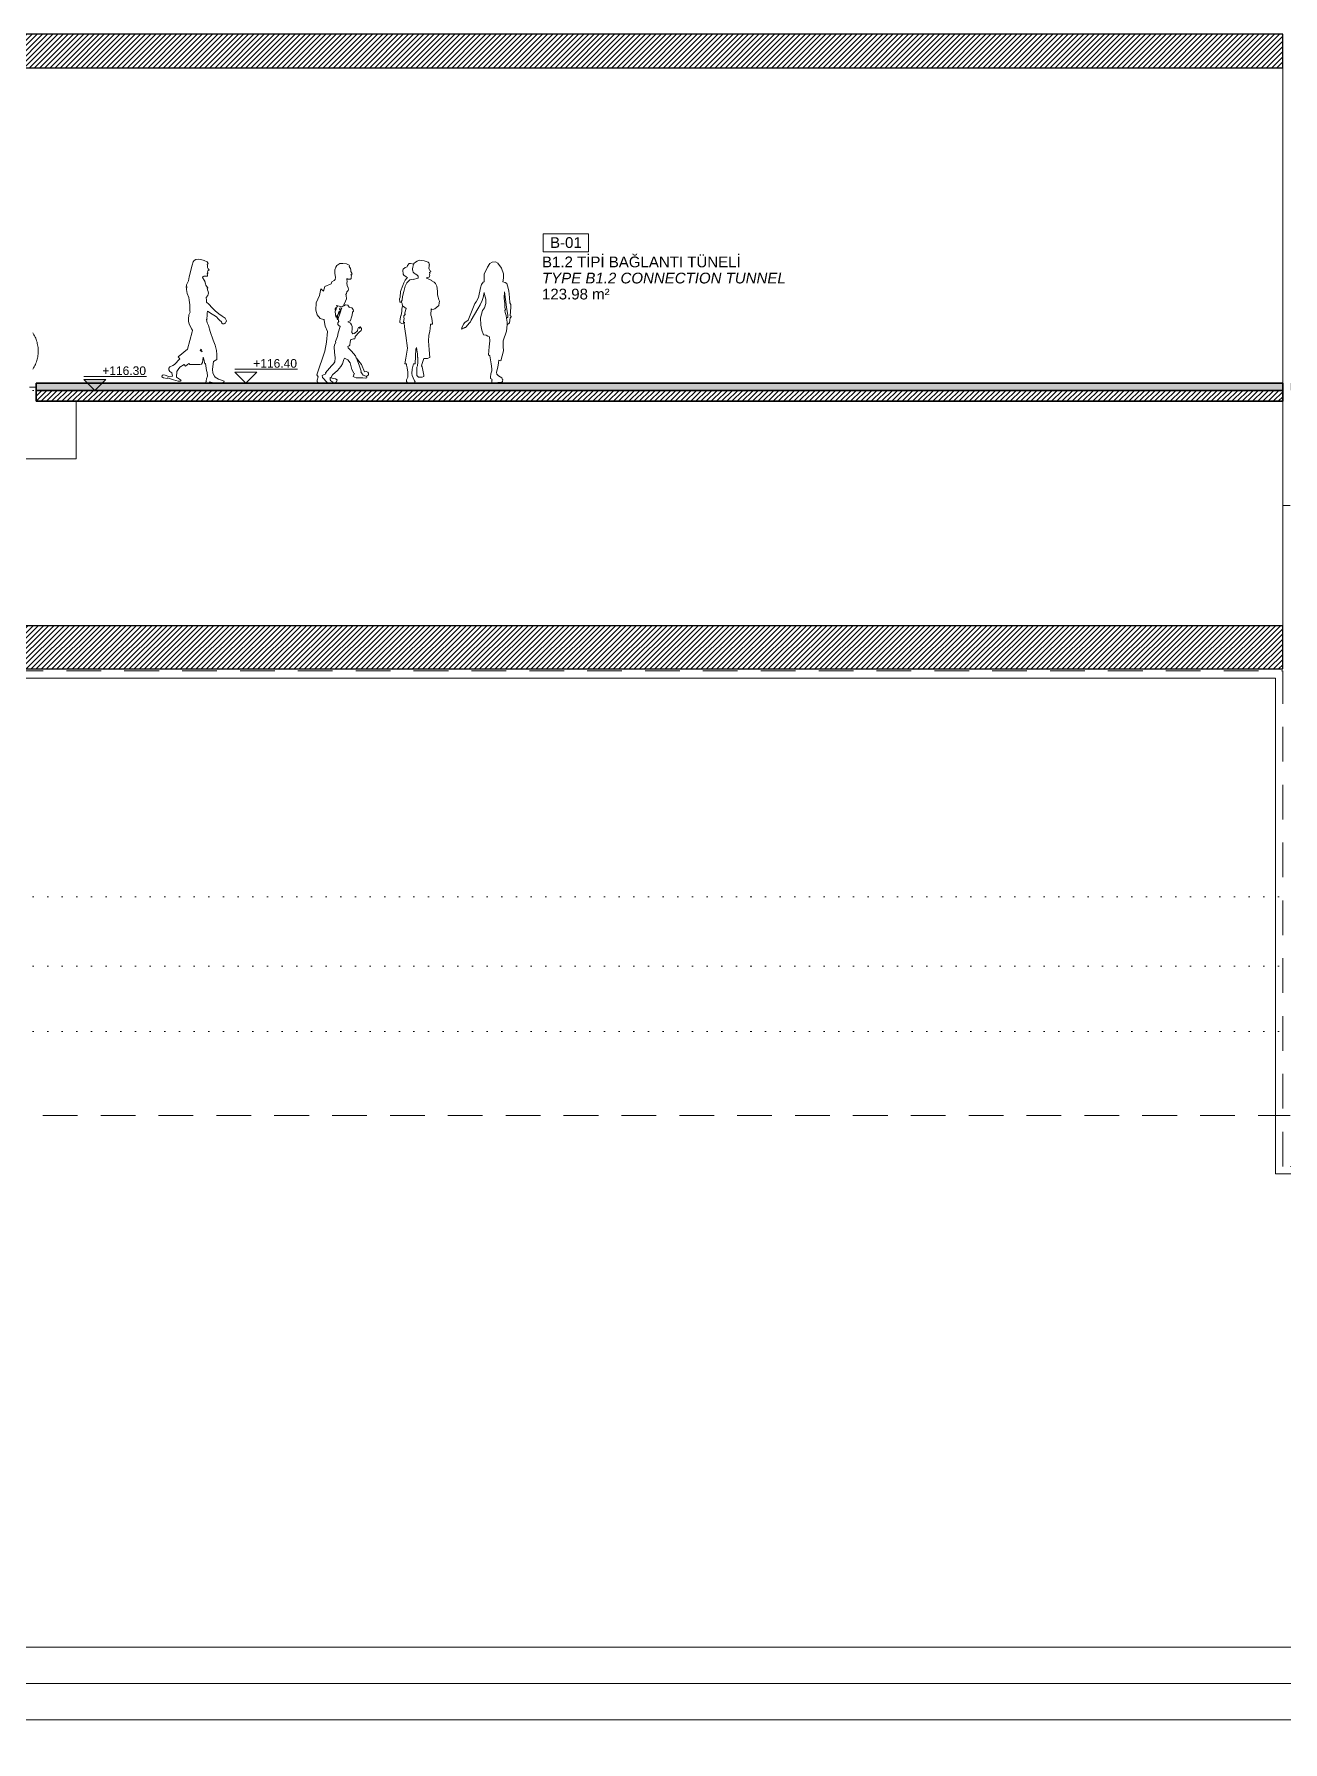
# Model space of a CAD drawing. Header units: centimetres. Extents: x -15511 to 6948, y 9649 to 14173.
# Drawn here: x -8535 to -6822, y 9775 to 12119 of the extents above; entities that cross this region are included whole.
import ezdxf

# ---------------------------------------------------------------- set-up
doc = ezdxf.new("R2010")
doc.units = ezdxf.units.CM
doc.header["$LTSCALE"] = 200
doc.linetypes.add('Dot 1mm', pattern=[0.1, 0, -0.1])
doc.linetypes.add('Overhead', pattern=[0.396875, 0.238125, -0.15875])
for name, color, linetype, lineweight in [('A-ANNO-DIMS', 211, 'Continuous', 9), ('A-ANNO-DIMS-100', 211, 'Continuous', 9), ('A-AREA-IDEN', 2, 'Continuous', 9), ('A-DETL', 90, 'Continuous', 9), ('A-FLOR', 192, 'Continuous', 9), ('A-FLOR-LEVL', 51, 'Continuous', 9), ('A-FLOR-OVHD', 1, 'Overhead', 9), ('A-FLOR-PATT', 8, 'Continuous', 35), ('A-GENM', 13, 'Continuous', 9), ('G-ANNO-DIMS', 111, 'Continuous', 9)]:
    doc.layers.add(name, color=color, linetype=linetype, lineweight=lineweight)
doc.styles.add('Arial_2', font='arial.ttf', dxfattribs={"height": 14.752994})
doc.styles.add('Arial_3', font='arial.ttf', dxfattribs={"height": 24.588323})
doc.styles.add('Arial_4', font='arial.ttf', dxfattribs={"height": 11.802395})
doc.styles.add('Arial_I', font='ariali.ttf', dxfattribs={"height": 14.752994})
doc.dimstyles.new('IUAS_DIMENSION_AXIS', dxfattribs={"dimscale": 30.48, "dimtxt": 25, "dimasz": 0.984252, "dimexe": 0.984252, "dimexo": 0.0625, "dimgap": 0, "dimtad": 1, "dimdec": 0, "dimzin": 0, "dimdsep": 46, "dimtxsty": 'Arial_3', "dimblk1": 'OBLIQUE', "dimblk2": 'OBLIQUE', "dimsah": 1, "dimcen": 0.09, "dimdle": 0.984252, "dimazin": 0, "dimtfac": 1, "dimtdec": 4, "dimtix": 1, "dimtmove": 0, "dimatfit": 3, "dimfxl": 0.787402, "dimfxlon": 1, "dimtvp": 1, "dimtolj": 1, "dimtzin": 0, "dimarcsym": 2})
pattern_1 = [(45, (-4285.505, 12015), (-3.535534, 3.535534), [])]

# ---------------------------------------------------------------- blocks, each defined once
blk = doc.blocks.new('p1 tüneli2 - p1 tüneli-1427850-A')
at = {"layer": 'A-FLOR', "linetype": 'Overhead'}
for p, q in [((-6812, 11472), (-6821.9, 11472)), ((-9713.4, 10634.8), (-6812, 10634.8))]:
    blk.add_line(p, q, dxfattribs=at)
blk = doc.blocks.new('A-YURUYEN MERDIVEN - 695_00-1415770-A')
at = {"layer": 'A-GENM'}
for p, q in [((-8532.2, 11634.2), (-8541, 11634.2)), ((-8477.2, 11536), (-8477.2, 11615)), ((-8637.5, 11536), (-8477.2, 11536))]:
    blk.add_line(p, q, dxfattribs=at)
at = {"layer": 'A-GENM', "flags": 128}
for points in [[(-8535.5, 11660.7), (-8534.6, 11662.3), (-8533.8, 11664), (-8533, 11665.6), (-8532.3, 11667.3), (-8531.7, 11669.1), (-8531.1, 11670.8), (-8530.6, 11672.6), (-8530.2, 11674.4), (-8529.8, 11676.2), (-8529.6, 11678), (-8529.4, 11679.8), (-8529.2, 11681.7), (-8529.2, 11683.5), (-8529.2, 11685.3), (-8529.3, 11687.2), (-8529.4, 11689), (-8529.7, 11690.8), (-8530, 11692.7), (-8530.4, 11694.5), (-8530.8, 11696.2), (-8531.4, 11698), (-8531.9, 11699.7), (-8532.6, 11701.5), (-8533.3, 11703.1), (-8534.1, 11704.8), (-8535, 11706.4)], [(-8533.1, 11702.6), (-8533.3, 11703.1), (-8534.1, 11704.8), (-8535, 11706.4), (-8535.9, 11708), (-8536.5, 11708.9)], [(-8530.6, 11695.5), (-8530.8, 11696.2), (-8531.4, 11698), (-8531.9, 11699.7), (-8532.6, 11701.5), (-8533, 11702.3)], [(-8529.4, 11688), (-8529.4, 11689), (-8529.7, 11690.8), (-8530, 11692.7), (-8530.4, 11694.5), (-8530.5, 11695.1)], [(-8536.6, 11658.9), (-8536.5, 11659.1), (-8535.5, 11660.7), (-8534.6, 11662.3), (-8533.8, 11664), (-8533, 11665.6), (-8532.3, 11667.3), (-8531.7, 11669.1), (-8531.1, 11670.8), (-8530.6, 11672.6), (-8530.2, 11674.4), (-8529.8, 11676.2), (-8529.6, 11678), (-8529.4, 11679.8), (-8529.3, 11680.1)], [(-8529.3, 11680.3), (-8529.2, 11681.7), (-8529.2, 11683.5), (-8529.2, 11685.3), (-8529.3, 11687.2), (-8529.3, 11687.7)]]:
    blk.add_lwpolyline(points, dxfattribs=at)
blk = doc.blocks.new('Generic Models 4 - Generic Models 4-1441373-A')
at = {"layer": 'A-GENM'}
h = blk.add_hatch(dxfattribs=at)
h.set_pattern_fill('FP_1', color=256, style=0, pattern_type=2)
h.set_pattern_definition(pattern_1)
h.paths.add_polyline_path([(-6939.3, 11247.7), (-6821.9, 11247.7), (-6821.9, 11307), (-8651.9, 11307), (-8651.9, 11247.7), (-7025, 11247.7)], flags=0)
h.paths.add_polyline_path([(-6821.9, 12072.7), (-6821.9, 12118.8), (-8651.9, 12118.8), (-8651.9, 12072.7), (-7025, 12072.7)], flags=0)
at = {"layer": 'A-GENM', "lineweight": 25}
for p, q in [((-6821.9, 12118.8), (-8651.9, 12118.8)), ((-6821.9, 12072.7), (-6821.9, 12118.8)), ((-8651.9, 12072.7), (-6821.9, 12072.7)), ((-6821.9, 11307), (-8651.9, 11307)), ((-6821.9, 11247.7), (-6821.9, 11307)), ((-8651.9, 11247.7), (-6821.9, 11247.7))]:
    blk.add_line(p, q, dxfattribs=at)
at = {"layer": 'A-GENM'}
for p, q in [((-6821.9, 12072.7), (-6821.9, 11834.2)), ((-6821.9, 11834.2), (-6821.9, 11640)), ((-6821.9, 11615), (-6821.9, 11532.3)), ((-6821.9, 11532.3), (-6821.9, 11307))]:
    blk.add_line(p, q, dxfattribs=at)
blk = doc.blocks.new('IUAS_A_ROOM_100S - No_İsmi_Alan-1315501-A')
at = {"layer": 'A-AREA-IDEN'}
for p, q in [((-5449.6, 12705.4), (-5449.6, 12681)), ((-5449.6, 12705.4), (-5387.6, 12705.4)), ((-5387.6, 12705.4), (-5387.6, 12681)), ((-5449.6, 12681), (-5387.6, 12681))]:
    blk.add_line(p, q, dxfattribs=at)
blk = doc.blocks.new('DIMBLOCK12-A')
at = {"layer": 'A-ANNO-DIMS-100', "transparency": 16777216}
for p, q in [((-11012, 9929.5), (-11012, 9875.5)), ((-11012, 9905.5), (-11012, 9929.5)), ((-11012, 9905.5), (-10997, 9920.5)), ((-6312, 9929.5), (-6312, 9875.5)), ((-6312, 9905.5), (-6312, 9929.5)), ((-6312, 9905.5), (-6297, 9920.5)), ((-11012, 9905.5), (-11027, 9890.5)), ((-11012, 9905.5), (-6312, 9905.5)), ((-6312, 9905.5), (-6327, 9890.5))]:
    blk.add_line(p, q, dxfattribs=at)
at = {"layer": 'A-ANNO-DIMS-100', "color": 0, "transparency": 16777216, "insert": (-8699.7, 9937.4), "char_height": 24.59, "width": 90.462, "attachment_point": 1, "line_spacing_factor": 0.938532, "style": 'Arial_3'}
blk.add_mtext('4700', dxfattribs=at)
blk = doc.blocks.new('_Oblique')
at = {"color": 0, "linetype": 'ByBlock', "lineweight": -2}
blk.add_line((-0.5, -0.5), (0.5, 0.5), dxfattribs=at)
blk = doc.blocks.new('DIMBLOCK16-A')
at = {"layer": 'A-ANNO-DIMS-100', "transparency": 16777216}
for p, q in [((-13512, 9879.5), (-13512, 9825.5)), ((-13512, 9855.5), (-13512, 9879.5)), ((-13512, 9855.5), (-13497, 9870.5)), ((4488.1, 9879.5), (4488.1, 9825.5)), ((4488.1, 9855.5), (4488.1, 9879.5)), ((4488.1, 9855.5), (4503.1, 9870.5)), ((-13542, 9855.5), (4518.1, 9855.5)), ((-13512, 9855.5), (-13527, 9840.5)), ((4488.1, 9855.5), (4473.1, 9840.5))]:
    blk.add_line(p, q, dxfattribs=at)
at = {"layer": 'A-ANNO-DIMS-100', "color": 0, "transparency": 16777216, "insert": (-4860.6, 9887.4), "char_height": 24.588, "width": 836.769, "attachment_point": 1, "line_spacing_factor": 0.938532, "style": 'Arial_3'}
blk.add_mtext('Net Peron Boyu-Clear Platform Length: 18000', dxfattribs=at)
blk = doc.blocks.new('DIMBLOCK17-A')
at = {"layer": 'A-ANNO-DIMS-100', "transparency": 16777216}
for p, q in [((-15052, 9829.5), (-15052, 9775.5)), ((-15052, 9805.5), (-15052, 9829.5)), ((-15052, 9805.5), (-15037, 9820.5)), ((6138, 9829.5), (6138, 9775.5)), ((6138, 9805.5), (6138, 9829.5)), ((6138, 9805.5), (6153, 9820.5)), ((-15082, 9805.5), (6168, 9805.5)), ((-15052, 9805.5), (-15067, 9790.5)), ((6138, 9805.5), (6123, 9790.5))]:
    blk.add_line(p, q, dxfattribs=at)
at = {"layer": 'A-ANNO-DIMS-100', "color": 0, "transparency": 16777216, "insert": (-4760.8, 9837.4), "char_height": 24.588, "width": 729.231, "attachment_point": 1, "line_spacing_factor": 0.938532, "style": 'Arial_3'}
blk.add_mtext('İstasyon Boyu - Station Lenghth - 21180', dxfattribs=at)
blk = doc.blocks.new('Spot Elevations - IUAS_A_SECTION_FLOOR_CONCRETE-1317280-A')
at = {"layer": 'G-ANNO-DIMS'}
blk.add_hatch(color=256, dxfattribs=at).paths.add_polyline_path([(-6011.9, 11645), (-6026.9, 11630), (-6041.9, 11645)], flags=0)
for p, q in [((-6041.9, 11649), (-5955.8, 11649)), ((-6041.9, 11645), (-6011.9, 11645)), ((-6026.9, 11630), (-6041.9, 11645)), ((-6011.9, 11645), (-6041.9, 11645)), ((-6041.9, 11645), (-6026.9, 11630)), ((-6011.9, 11645), (-6026.9, 11630)), ((-6026.9, 11630), (-6011.9, 11645))]:
    blk.add_line(p, q, dxfattribs=at)
blk = doc.blocks.new('Spot Elevations - IUAS_A_SECTION_FLOOR_FINISH-1317019-A')
at = {"layer": 'G-ANNO-DIMS'}
for p, q in [((-1852.3, 12529), (-1766.3, 12529)), ((-1852.3, 12525), (-1822.3, 12525)), ((-1837.3, 12510), (-1852.3, 12525)), ((-1822.3, 12525), (-1837.3, 12510))]:
    blk.add_line(p, q, dxfattribs=at)

msp = doc.modelspace()

# ---------------------------------------------------------------- hatches: boundary and pattern name
at = {"layer": 'A-FLOR-PATT', "lineweight": 9}
h = msp.add_hatch(dxfattribs=at)
h.set_pattern_fill('FP_2', color=256, style=0, pattern_type=2)
h.set_pattern_definition([(50, (-4285.505, 12015), (72.8738, -6.3761), [7.62, -83.82]), (355, (-4285.505, 12015), (-14.097, 76.4224), [6.096, -67.056]), (100.451, (-4279.43, 12014.47), (58.777, 70.0469), [6.476, -71.236]), (46.184, (-4285.505, 12035.32), (108.4314, -16.8175), [11.43, -125.73]), (96.636, (-4276.47, 12033.92), (94.961, 98.971), [9.714, -106.854]), (351.184, (-4285.5, 12035.32), (94.9623, 98.9702), [9.144, -100.584]), (21, (-4275.345, 12030.24), (60.64565, -40.9065), [7.62, -83.82]), (326, (-4275.345, 12030.24), (24.7208, 73.6749), [6.096, -67.056]), (71.451, (-4270.29, 12026.83), (85.3669, 32.7687), [6.476, -71.236]), (37.5, (-4285.505, 12015), (1.23552, 33.82243), [3.353, -62.89, 3.353, -64.719, -67.31]), (37.5, (-4285.505, 12015), (1.23552, 33.82243), [-134.315, 3.353, -63.957]), (7.5, (-4285.505, 12015), (26.72815, 40.07255), [3.353, -35.458, 3.353, -61.366, -25.654]), (7.5, (-4285.505, 12015), (26.72815, 40.07255), [-103.53, 3.353, -22.301]), (327.5, (-4308.16, 12015), (54.23632, -2.29212), [3.353, -22.047, 3.353, -75.895, -105.156]), (327.5, (-4308.16, 12015), (54.23632, -2.29212), [-104.648, 3.353, -101.803]), (317.5, (-4318.32, 12015), (59.2516, 10.17014), [3.353, -29.667, 3.353, -49.276, -74.676]), (317.5, (-4318.32, 12015), (59.2516, 10.17014), [-85.649, 3.353, -71.323])])
h.paths.add_polyline_path([(-8532.2, 11630), (-6821.9, 11630), (-6821.9, 11640), (-8532.2, 11640), (-8532.2, 11638)], flags=0)
h.paths.add_polyline_path([(-4067.3, 11630), (-662, 11630), (-662, 11640), (-4092, 11640), (-4092, 11631.2), (-4087, 11631.2), (-4087, 11630)], flags=0)
h.paths.add_polyline_path([(-338, 11630), (-332, 11630), (-332, 11640), (-656.1, 11640), (-656.1, 11630), (-380.8, 11630)], flags=0)
h.paths.add_polyline_path([(-6812, 11630), (-4992, 11630), (-4992, 11640), (-6812, 11640)], flags=0)
h = msp.add_hatch(dxfattribs=at)
h.set_pattern_fill('FP_1', color=256, style=0, pattern_type=2)
h.set_pattern_definition(pattern_1)
h.paths.add_polyline_path([(-7367.9, 11615), (-6821.9, 11615), (-6821.9, 11630), (-8532.2, 11630), (-8532.2, 11615), (-7539.4, 11615)], flags=0)
h.paths.add_polyline_path([(-338, 11615), (-331.7, 11615), (-331.7, 11630), (-656.1, 11630), (-656.1, 11615), (-380.8, 11615)], flags=0)

# ---------------------------------------------------------------- linework, layer by layer
at = {"layer": 'A-DETL'}
for p, q in [((-8318.2, 11802), (-8322.2, 11785.7)), ((-8316.6, 11806.2), (-8318.2, 11802)), ((-8315.1, 11808.3), (-8316.6, 11806.2)), ((-8313.1, 11809.6), (-8315.1, 11808.3)), ((-8309.8, 11809.9), (-8313.1, 11809.6)), ((-8306.1, 11809.5), (-8309.8, 11809.9)), ((-8301.5, 11808.4), (-8306.1, 11809.5)), ((-8297.4, 11806.5), (-8301.5, 11808.4)), ((-8297.5, 11786.8), (-8296.8, 11787.3)), ((-8296.3, 11805.2), (-8297.4, 11806.5)), ((-8297.4, 11802.7), (-8296.2, 11804)), ((-8297.1, 11801.9), (-8297.4, 11802.7)), ((-8297.2, 11789.8), (-8296.6, 11790.7)), ((-8296.9, 11788.5), (-8297.2, 11789.8)), ((-8296.8, 11800.1), (-8297.1, 11801.9)), ((-8297, 11798.7), (-8296.8, 11800.1)), ((-8296.1, 11796.9), (-8297, 11798.7)), ((-8296.9, 11793.2), (-8296.6, 11793.8)), ((-8296.6, 11792.4), (-8296.9, 11793.2)), ((-8296.9, 11791.8), (-8296.6, 11792.4)), ((-8296.6, 11790.7), (-8296.9, 11791.8)), ((-8296.8, 11787.3), (-8296.9, 11788.5)), ((-8296.6, 11793.8), (-8294.9, 11794.8)), ((-8296.2, 11804), (-8296.3, 11805.2)), ((-8294.8, 11795.4), (-8296.1, 11796.9)), ((-8294.9, 11794.8), (-8294.8, 11795.4)), ((-8122.3, 11791), (-8122.2, 11795.4)), ((-8121.4, 11785.1), (-8122.3, 11791)), ((-8122.2, 11795.4), (-8120.9, 11799)), ((-8120.9, 11799), (-8119.5, 11801.3)), ((-8119.5, 11801.3), (-8115.4, 11803.9)), ((-8115.4, 11803.9), (-8111.3, 11804.3)), ((-8111.3, 11804.3), (-8106.3, 11803.5)), ((-8106.3, 11803.5), (-8102.7, 11802)), ((-8102.7, 11802), (-8102.2, 11801)), ((-8102.2, 11801), (-8102.6, 11800.2)), ((-8102.6, 11800.2), (-8100.8, 11797)), ((-8100.8, 11797), (-8100.2, 11795)), ((-8100.2, 11795), (-8100.5, 11792.9)), ((-8100.5, 11792.9), (-8098.8, 11791)), ((-8099.1, 11789.3), (-8100.2, 11789.2)), ((-8100.2, 11789.2), (-8099.5, 11787.6)), ((-8099.5, 11787.6), (-8100, 11786.7)), ((-8098.5, 11790.1), (-8099.1, 11789.3)), ((-8098.8, 11791), (-8098.5, 11790.1)), ((-8028.5, 11796.3), (-8029.1, 11795)), ((-8029.1, 11795), (-8028.4, 11789.4)), ((-8026, 11798.4), (-8028.5, 11796.3)), ((-8028.4, 11789.4), (-8027.5, 11788)), ((-8027.5, 11788), (-8024.2, 11785.9)), ((-8023.2, 11799.3), (-8026, 11798.4)), ((-8022.7, 11801.4), (-8023.2, 11799.3)), ((-8020.5, 11804), (-8022.7, 11801.4)), ((-8018.3, 11803.9), (-8020.5, 11804)), ((-8014.1, 11803.4), (-8018.3, 11803.9)), ((-8015.9, 11795.4), (-8015.6, 11797.3)), ((-8015.5, 11794.2), (-8015.9, 11795.4)), ((-8015.6, 11797.3), (-8015.4, 11798.4)), ((-8014.9, 11792.3), (-8015.5, 11794.2)), ((-8015.4, 11798.4), (-8014.9, 11801.5)), ((-8014.9, 11801.5), (-8014.1, 11803.4)), ((-8013.4, 11790.6), (-8014.9, 11792.3)), ((-8014.1, 11803.4), (-8013.9, 11803.9)), ((-8013.9, 11803.9), (-8011.5, 11806.1)), ((-8012.1, 11789.9), (-8013.4, 11790.6)), ((-8009.8, 11788.6), (-8012.1, 11789.9)), ((-8011.5, 11806.1), (-8009.2, 11807.4)), ((-8007.9, 11786.5), (-8009.8, 11788.6)), ((-8009.2, 11807.4), (-8006.5, 11808.5)), ((-8006.5, 11808.5), (-8003.1, 11808.2)), ((-8003.1, 11808.2), (-7999.6, 11807.8)), ((-7999.6, 11807.8), (-7994.4, 11806)), ((-7994.4, 11806), (-7993.3, 11804.8)), ((-7992.7, 11799.8), (-7993.4, 11797.9)), ((-7993.4, 11797.9), (-7993.1, 11796.3)), ((-7993.3, 11804.8), (-7992.5, 11802.4)), ((-7993.1, 11796.3), (-7992, 11794.6)), ((-7992.5, 11802.4), (-7992.7, 11801.9)), ((-7992.7, 11801.9), (-7992.7, 11799.8)), ((-7992.1, 11790.3), (-7992.3, 11789)), ((-7992.3, 11789), (-7992, 11788.2)), ((-7992, 11788.2), (-7992.3, 11786.5)), ((-7991.2, 11792.5), (-7992.2, 11791.6)), ((-7992.2, 11791.6), (-7992.1, 11790.3)), ((-7992, 11794.6), (-7990.9, 11793.8)), ((-7990.8, 11793.2), (-7991.2, 11792.5)), ((-7990.9, 11793.8), (-7990.8, 11793.2)), ((-7917.5, 11789.5), (-7913, 11799)), ((-7917.4, 11779.8), (-7917.5, 11789.5)), ((-7913, 11799), (-7909.6, 11803.9)), ((-7909.6, 11803.9), (-7906.6, 11806)), ((-7906.6, 11806), (-7902.1, 11806.3)), ((-7902.1, 11806.3), (-7898.5, 11804.6)), ((-7898.5, 11804.6), (-7893.8, 11797.8)), ((-7893.8, 11797.8), (-7891.1, 11790.1)), ((-7891.1, 11790.1), (-7890.8, 11784.1)), ((-8325.7, 11774.8), (-8326.4, 11771.1)), ((-8326.4, 11771.1), (-8325.4, 11772.6)), ((-8325.9, 11768.6), (-8325.4, 11772.6)), ((-8324.7, 11762.9), (-8325.9, 11768.6)), ((-8323, 11780.4), (-8325.7, 11774.8)), ((-8322.2, 11785.7), (-8323, 11780.4)), ((-8303.6, 11785.1), (-8303.3, 11785.9)), ((-8301.5, 11781.3), (-8303.6, 11785.1)), ((-8303.3, 11785.9), (-8302.7, 11786.4)), ((-8302.7, 11786.4), (-8301.9, 11786.6)), ((-8301.9, 11786.6), (-8299, 11786.6)), ((-8300, 11779), (-8301.5, 11781.3)), ((-8299.7, 11776.2), (-8300.8, 11779.3)), ((-8300.8, 11779.3), (-8300, 11779)), ((-8299.2, 11774.3), (-8299.7, 11776.2)), ((-8297, 11771.3), (-8299.2, 11774.3)), ((-8299, 11786.6), (-8297.5, 11786.8)), ((-8296.9, 11768.6), (-8297.4, 11770.8)), ((-8297.4, 11770.8), (-8296.2, 11770.6)), ((-8296.2, 11770.6), (-8297, 11771.3)), ((-8297, 11767.8), (-8296.9, 11768.6)), ((-8296, 11765.5), (-8297, 11767.8)), ((-8295.6, 11763.6), (-8296, 11765.5)), ((-8295.9, 11761.9), (-8295.6, 11763.6)), ((-8143.5, 11760.2), (-8141.3, 11769.4)), ((-8141.3, 11769.4), (-8137.6, 11766.3)), ((-8137.6, 11766.3), (-8135.9, 11772.7)), ((-8135.9, 11772.7), (-8127.5, 11776.4)), ((-8127.5, 11776.4), (-8126.4, 11778.9)), ((-8126.4, 11778.9), (-8123.1, 11780.8)), ((-8123.1, 11780.8), (-8121.6, 11782)), ((-8121.6, 11782), (-8121.4, 11785.1)), ((-8105.7, 11765.4), (-8106.2, 11763.1)), ((-8105.7, 11783.6), (-8106, 11782.3)), ((-8106, 11782.3), (-8105.3, 11779.5)), ((-8105.3, 11779.5), (-8105.8, 11776.9)), ((-8105.8, 11776.9), (-8105.4, 11773.9)), ((-8104.5, 11782.8), (-8105.7, 11783.6)), ((-8104.1, 11767.2), (-8105.7, 11765.4)), ((-8105.4, 11773.9), (-8103.9, 11770.9)), ((-8102.5, 11782.4), (-8104.5, 11782.8)), ((-8103.6, 11768.9), (-8104.1, 11767.2)), ((-8103.9, 11770.9), (-8103.6, 11768.9)), ((-8100.9, 11782.5), (-8102.5, 11782.4)), ((-8100, 11783.5), (-8100.9, 11782.5)), ((-8099.6, 11785.8), (-8100.1, 11785.1)), ((-8100.1, 11785.1), (-8100, 11783.5)), ((-8100, 11786.7), (-8099.6, 11785.8)), ((-8032.1, 11765.5), (-8032.7, 11757.8)), ((-8028.9, 11773.9), (-8032.1, 11765.5)), ((-8029.3, 11758.7), (-8027.8, 11765.5)), ((-8027.8, 11777.7), (-8028.9, 11773.9)), ((-8026, 11781.2), (-8027.8, 11777.7)), ((-8027.8, 11765.5), (-8025.7, 11772.9)), ((-8023.5, 11784.1), (-8026, 11781.2)), ((-8025.7, 11772.9), (-8023.4, 11777.7)), ((-8024.2, 11785.9), (-8022.6, 11785.1)), ((-8022.6, 11785.1), (-8023.5, 11784.1)), ((-8023.4, 11777.7), (-8021.4, 11779.9)), ((-8021.4, 11779.9), (-8019.3, 11781.7)), ((-8019.3, 11781.7), (-8015, 11782.8)), ((-8015, 11782.8), (-8014.6, 11782.1)), ((-8014.6, 11782.1), (-8007.8, 11784.1)), ((-8007.9, 11785.5), (-8007.9, 11786.5)), ((-8007.8, 11784.1), (-8007.9, 11785.5)), ((-7994.5, 11784.7), (-7996.6, 11784.3)), ((-7996.6, 11784.3), (-7996.5, 11783.8)), ((-7996.5, 11783.8), (-7990.3, 11781.4)), ((-7992.8, 11785.5), (-7994.5, 11784.7)), ((-7992.3, 11786.5), (-7992.8, 11785.5)), ((-7990.3, 11781.4), (-7990.2, 11780.8)), ((-7990.2, 11780.8), (-7985.9, 11778.5)), ((-7985.9, 11778.5), (-7984, 11776.7)), ((-7984, 11776.7), (-7982.4, 11773.1)), ((-7982.4, 11773.1), (-7981.4, 11766.2)), ((-7981.4, 11766.2), (-7981.4, 11761)), ((-7925, 11757.6), (-7922.4, 11770.9)), ((-7922.4, 11770.9), (-7921.2, 11775.2)), ((-7921.2, 11775.2), (-7919, 11778.3)), ((-7919, 11778.3), (-7917.3, 11778.9)), ((-7917.5, 11764.5), (-7918.6, 11757.3)), ((-7917, 11761.5), (-7917.5, 11764.5)), ((-7917.3, 11778.9), (-7917.4, 11779.8)), ((-7890.8, 11784.1), (-7892, 11779)), ((-7888.5, 11778.1), (-7891.9, 11779)), ((-7889.8, 11756.3), (-7889.5, 11765.4)), ((-7889.5, 11765.4), (-7886.9, 11744)), ((-7888.5, 11778.1), (-7886.5, 11776.6)), ((-7886.5, 11776.6), (-7885.2, 11773.4)), ((-7885.2, 11773.4), (-7883.8, 11766.7)), ((-7883.8, 11766.7), (-7882.7, 11757.3)), ((-8322.4, 11757.3), (-8324.7, 11762.9)), ((-8322, 11753.7), (-8322.4, 11757.3)), ((-8321.3, 11747.6), (-8322, 11753.7)), ((-8321.1, 11744.7), (-8321.3, 11747.6)), ((-8321.2, 11742), (-8321.1, 11744.7)), ((-8321.1, 11739.1), (-8321.2, 11742)), ((-8298.8, 11757.6), (-8296.7, 11760.2)), ((-8298.5, 11753.9), (-8298.8, 11757.6)), ((-8298.3, 11750.9), (-8298.5, 11753.9)), ((-8295, 11748.2), (-8298.3, 11750.9)), ((-8296.7, 11760.2), (-8295.9, 11761.9)), ((-8290.5, 11743.3), (-8295, 11748.2)), ((-8286.3, 11739.2), (-8290.5, 11743.3)), ((-8148.3, 11739.9), (-8147.9, 11750.2)), ((-8147.9, 11750.2), (-8143.5, 11760.2)), ((-8121.8, 11741.9), (-8120.3, 11743.9)), ((-8120.1, 11742.5), (-8121.8, 11739.9)), ((-8121.8, 11739.9), (-8121.8, 11741.9)), ((-8121.6, 11738.1), (-8120.1, 11742.5)), ((-8120.3, 11743.9), (-8118.5, 11744.7)), ((-8118.5, 11744.7), (-8120.1, 11746.4)), ((-8120.1, 11746.4), (-8112.8, 11744.6)), ((-8115.4, 11742.7), (-8115.9, 11741.6)), ((-8115.9, 11741.6), (-8115.1, 11740.5)), ((-8115.1, 11740.5), (-8115.5, 11737.4)), ((-8114, 11743.4), (-8115.4, 11742.7)), ((-8115, 11736.4), (-8113, 11742.5)), ((-8112.7, 11742.8), (-8114, 11743.4)), ((-8113, 11742.5), (-8112.7, 11742.8)), ((-8112.8, 11744.6), (-8111.1, 11745.7)), ((-8111.1, 11745.7), (-8110, 11746.2)), ((-8107.6, 11752.2), (-8110, 11747.3)), ((-8110, 11747.3), (-8110, 11746.2)), ((-8110, 11746.2), (-8107.7, 11747.2)), ((-8107.7, 11747.2), (-8104.4, 11747)), ((-8106.5, 11755.4), (-8107.6, 11752.2)), ((-8106.2, 11763.1), (-8107, 11761.7)), ((-8107, 11761.7), (-8106.7, 11760.2)), ((-8106.7, 11760.2), (-8106.5, 11755.4)), ((-8104.4, 11747), (-8102.6, 11744.2)), ((-8102.6, 11744.2), (-8101.5, 11743.8)), ((-8101.5, 11743.8), (-8098.9, 11743.3)), ((-8098.9, 11743.3), (-8097.2, 11741)), ((-8097.2, 11741), (-8096.7, 11738.7)), ((-8032.7, 11757.8), (-8033.4, 11755.4)), ((-8033.4, 11755.4), (-8033, 11750.9)), ((-8033, 11750.9), (-8031, 11750.9)), ((-8031, 11750.9), (-8030.7, 11752.6)), ((-8030, 11749.2), (-8031, 11750.9)), ((-8030.7, 11752.6), (-8029.8, 11753.7)), ((-8030.4, 11741.5), (-8030.6, 11738.8)), ((-8029.3, 11745.9), (-8030.4, 11741.5)), ((-8029.3, 11745.9), (-8030, 11749.2)), ((-8029.8, 11753.7), (-8029.3, 11758.7)), ((-8026.1, 11743.8), (-8029.3, 11745.9)), ((-8026.4, 11736.2), (-8024.3, 11742.3)), ((-8024.3, 11742.3), (-8026.1, 11743.8)), ((-7989.2, 11741.1), (-7990, 11741.8)), ((-7990, 11741.8), (-7990, 11738.6)), ((-7986.4, 11741.4), (-7989.2, 11741.1)), ((-7985, 11742.1), (-7986.4, 11741.4)), ((-7979.6, 11746.4), (-7985, 11742.1)), ((-7981.4, 11761), (-7980.4, 11758.1)), ((-7980.4, 11758.1), (-7979.5, 11754.3)), ((-7979.1, 11749.9), (-7979.6, 11746.4)), ((-7979.5, 11754.3), (-7978.8, 11752.4)), ((-7978.8, 11752.4), (-7979.1, 11749.9)), ((-7939.2, 11726.5), (-7930.2, 11749)), ((-7926, 11742), (-7935.3, 11726.5)), ((-7930.2, 11749), (-7928.3, 11751.6)), ((-7928.3, 11751.6), (-7925, 11757.6)), ((-7922.9, 11747.3), (-7926, 11742)), ((-7920.1, 11753.5), (-7922.9, 11747.3)), ((-7918.6, 11757.3), (-7920.1, 11753.5)), ((-7919.8, 11739.4), (-7917, 11743.3)), ((-7915.1, 11755.3), (-7917, 11761.5)), ((-7917, 11743.3), (-7915.3, 11749.3)), ((-7915.3, 11749.3), (-7915.1, 11755.3)), ((-7889.3, 11748.7), (-7889.8, 11756.3)), ((-7889, 11743.8), (-7889.3, 11748.7)), ((-7888.3, 11740.9), (-7889, 11743.8)), ((-7889, 11739.5), (-7888.3, 11740.9)), ((-7886.9, 11744), (-7884.9, 11732.8)), ((-7882.7, 11757.3), (-7882.1, 11749.9)), ((-7882.1, 11749.9), (-7881, 11748)), ((-7880.7, 11744.2), (-7881.7, 11732.4)), ((-7881, 11748), (-7880.7, 11744.2)), ((-8323.2, 11727.6), (-8322.5, 11733.6)), ((-8322.9, 11724.3), (-8323.2, 11727.6)), ((-8321.9, 11721.3), (-8322.9, 11724.3)), ((-8322.5, 11733.6), (-8320.8, 11737.5)), ((-8318.9, 11714.3), (-8321.9, 11721.3)), ((-8320.8, 11737.5), (-8321.1, 11739.1)), ((-8298.4, 11727.3), (-8297.5, 11728)), ((-8297.5, 11722.8), (-8298.4, 11727.3)), ((-8297.8, 11729.3), (-8297.4, 11731.9)), ((-8297.5, 11728), (-8297.8, 11729.3)), ((-8297.6, 11736), (-8297.1, 11738.9)), ((-8297.4, 11731.9), (-8297.6, 11736)), ((-8295.7, 11719), (-8297.5, 11722.8)), ((-8297.1, 11738.9), (-8290.5, 11734.4)), ((-8293.2, 11710.6), (-8295.7, 11719)), ((-8290.5, 11734.4), (-8286.1, 11732)), ((-8281.6, 11735.1), (-8286.3, 11739.2)), ((-8286.1, 11732), (-8284.3, 11730.5)), ((-8284.3, 11730.5), (-8282.8, 11728.5)), ((-8282.8, 11728.5), (-8280.2, 11726)), ((-8276.9, 11731.7), (-8281.6, 11735.1)), ((-8280.2, 11726), (-8278.1, 11724.3)), ((-8278.1, 11724.3), (-8277.5, 11723.1)), ((-8277.5, 11723.1), (-8277.7, 11722)), ((-8277.7, 11722), (-8277, 11721.7)), ((-8277, 11721.7), (-8276.4, 11721.7)), ((-8274, 11730.1), (-8276.9, 11731.7)), ((-8276.4, 11721.7), (-8276.4, 11721.4)), ((-8276.4, 11721.4), (-8275.6, 11721.1)), ((-8275.6, 11721.1), (-8275.2, 11721.3)), ((-8275.2, 11721.3), (-8274.2, 11721.2)), ((-8274.2, 11721.2), (-8273.4, 11721.8)), ((-8272.9, 11729), (-8274, 11730.1)), ((-8273.4, 11721.8), (-8272.8, 11722.2)), ((-8271.2, 11726.4), (-8272.9, 11729)), ((-8272.8, 11722.2), (-8271.9, 11723.9)), ((-8271.9, 11723.9), (-8271.5, 11724.2)), ((-8271.5, 11724.2), (-8271.1, 11725.3)), ((-8271.1, 11725.3), (-8271.2, 11726.4)), ((-8146.6, 11733.5), (-8148.3, 11739.9)), ((-8142.6, 11728.7), (-8146.6, 11733.5)), ((-8137.8, 11727.1), (-8142.6, 11728.7)), ((-8137, 11727.3), (-8137.8, 11727.1)), ((-8137, 11725.8), (-8137, 11727.3)), ((-8135.6, 11718.2), (-8137, 11725.8)), ((-8132.4, 11710.9), (-8135.6, 11718.2)), ((-8120.8, 11730.3), (-8121.6, 11738.1)), ((-8120, 11732.8), (-8120.8, 11730.3)), ((-8119.2, 11728), (-8120, 11732.8)), ((-8118.7, 11726.7), (-8119.2, 11728)), ((-8118.4, 11729.4), (-8118.7, 11726.7)), ((-8117.4, 11735), (-8118.5, 11733.1)), ((-8118.5, 11733.1), (-8118.4, 11729.4)), ((-8118.1, 11720.6), (-8118, 11722.7)), ((-8116.8, 11718.9), (-8118.1, 11720.6)), ((-8118, 11722.7), (-8116.9, 11724.4)), ((-8117.9, 11709), (-8114.9, 11717.6)), ((-8117.5, 11728.8), (-8115, 11736.4)), ((-8117.1, 11725.1), (-8117.5, 11728.8)), ((-8117.3, 11736.9), (-8117.4, 11735)), ((-8116.3, 11735.4), (-8117.3, 11736.9)), ((-8116.5, 11724.6), (-8117.1, 11725.1)), ((-8116.9, 11724.4), (-8116.5, 11724.6)), ((-8115.5, 11737.4), (-8116.8, 11738.2)), ((-8116.8, 11738.2), (-8116.3, 11735.4)), ((-8114.9, 11717.6), (-8116.8, 11718.9)), ((-8102.4, 11724.8), (-8104.6, 11724.1)), ((-8104.6, 11724.1), (-8100.7, 11722.4)), ((-8100.6, 11725.6), (-8102.4, 11724.8)), ((-8100.7, 11722.4), (-8099.6, 11719.8)), ((-8099.8, 11729), (-8100.6, 11725.6)), ((-8098.7, 11733.4), (-8099.8, 11729)), ((-8099.6, 11719.8), (-8098.7, 11717.7)), ((-8098.2, 11737.1), (-8098.7, 11733.4)), ((-8098.7, 11717.7), (-8098.7, 11714.7)), ((-8096.7, 11738.7), (-8098.2, 11737.1)), ((-8088.1, 11717.1), (-8087.3, 11717.4)), ((-8088, 11716), (-8088.1, 11717.1)), ((-8087.3, 11717.4), (-8085.6, 11714.8)), ((-8032.7, 11728), (-8033.3, 11724.4)), ((-8033.3, 11724.4), (-8033.1, 11723.3)), ((-8033.1, 11723.3), (-8032.2, 11722.5)), ((-8031.6, 11732.8), (-8032.7, 11728)), ((-8032.2, 11722.5), (-8030.5, 11721.9)), ((-8031.3, 11732.6), (-8031.6, 11732.8)), ((-8030.6, 11738.8), (-8031.3, 11732.6)), ((-8030.5, 11721.9), (-8028.3, 11722.1)), ((-8028.3, 11722.1), (-8026.9, 11723)), ((-8028, 11723.9), (-8027.7, 11726.5)), ((-8027.2, 11723.3), (-8028, 11723.9)), ((-8027.7, 11726.5), (-8027.2, 11728.7)), ((-8027.6, 11730.2), (-8027.4, 11732.3)), ((-8027.2, 11728.7), (-8027.6, 11730.2)), ((-8027.4, 11732.3), (-8025.8, 11733.9)), ((-8026.9, 11723.4), (-8027.2, 11723.3)), ((-8026.9, 11723), (-8027, 11722.6)), ((-8027, 11722.6), (-8026.8, 11717)), ((-8026.9, 11723), (-8026.9, 11723.4)), ((-8026.8, 11717), (-8024.7, 11705.4)), ((-8026.4, 11735.1), (-8026.4, 11736.2)), ((-8025.6, 11734.7), (-8026.4, 11735.1)), ((-8025.8, 11733.9), (-8025.6, 11734.7)), ((-7991, 11719.8), (-7992.1, 11710.7)), ((-7990.9, 11720.7), (-7991, 11719.8)), ((-7988.4, 11720.9), (-7990.9, 11720.7)), ((-7990, 11738.6), (-7990.5, 11736.4)), ((-7990.5, 11736.4), (-7990.4, 11733.4)), ((-7990.4, 11733.4), (-7989.6, 11731)), ((-7989.6, 11731), (-7988.9, 11726.1)), ((-7988.9, 11726.1), (-7988.4, 11720.9)), ((-7948, 11715.7), (-7945.6, 11721)), ((-7945.6, 11721), (-7943.8, 11723.3)), ((-7943.8, 11723.3), (-7939.2, 11726.5)), ((-7941.9, 11717.1), (-7943.2, 11716.4)), ((-7938.1, 11722.1), (-7941.9, 11717.1)), ((-7936.2, 11724.2), (-7938.1, 11722.1)), ((-7935.3, 11726.5), (-7936.2, 11724.2)), ((-7922.3, 11729.5), (-7919.8, 11739.4)), ((-7922, 11719.4), (-7922.3, 11729.5)), ((-7920.8, 11712.8), (-7922, 11719.4)), ((-7888.5, 11736.8), (-7889, 11739.5)), ((-7887.3, 11732.8), (-7888.5, 11736.8)), ((-7886.6, 11728.9), (-7887.3, 11732.8)), ((-7885.9, 11720), (-7886.8, 11711.1)), ((-7884.8, 11730.5), (-7886.6, 11728.9)), ((-7886.6, 11728.9), (-7885.9, 11723.7)), ((-7885.9, 11723.7), (-7885.9, 11720)), ((-7882.6, 11722.6), (-7885.9, 11720)), ((-7884.9, 11732.8), (-7884.8, 11730.5)), ((-7881.6, 11729.4), (-7882.6, 11722.6)), ((-7881.7, 11732.4), (-7880.2, 11731.8)), ((-7880.4, 11730.8), (-7881.6, 11729.4)), ((-7880.2, 11731.8), (-7880.4, 11730.8)), ((-8324.4, 11686.6), (-8318.1, 11710.4)), ((-8317.7, 11712.6), (-8318.9, 11714.3)), ((-8318.1, 11710.4), (-8317.7, 11712)), ((-8317.7, 11712), (-8317.7, 11712.6)), ((-8289.1, 11698.8), (-8293.2, 11710.6)), ((-8286.6, 11691.9), (-8289.1, 11698.8)), ((-8135.8, 11683.6), (-8133.6, 11696)), ((-8133.6, 11696), (-8132.4, 11710.9)), ((-8122.8, 11692.4), (-8120.9, 11695.9)), ((-8121.3, 11696.9), (-8118.7, 11703.8)), ((-8120.9, 11695.9), (-8121.3, 11696.9)), ((-8118.7, 11703.8), (-8117.9, 11709)), ((-8101.4, 11696.4), (-8101.8, 11691.9)), ((-8100.5, 11699.6), (-8101.4, 11696.4)), ((-8099.5, 11699.7), (-8100.5, 11699.6)), ((-8096.6, 11700.9), (-8099.5, 11699.7)), ((-8098.7, 11714.7), (-8099, 11709.2)), ((-8099, 11709.2), (-8097.5, 11707.5)), ((-8097.5, 11707.5), (-8095.8, 11708.6)), ((-8094.8, 11700.9), (-8096.6, 11700.9)), ((-8095.8, 11708.6), (-8095.5, 11708)), ((-8095.5, 11708), (-8091.1, 11711.7)), ((-8094.3, 11702.5), (-8094.8, 11700.9)), ((-8088.9, 11709.9), (-8094.3, 11703.7)), ((-8094.3, 11703.7), (-8094.3, 11702.5)), ((-8091.1, 11711.7), (-8090.6, 11714.4)), ((-8090.6, 11714.4), (-8089.8, 11716.3)), ((-8089.8, 11716.3), (-8088.7, 11716.2)), ((-8086.2, 11712.2), (-8088.9, 11709.9)), ((-8088.7, 11716.2), (-8088.4, 11715)), ((-8088.4, 11715), (-8088, 11716)), ((-8085.7, 11713.6), (-8086.2, 11712.2)), ((-8085.6, 11714.8), (-8085.7, 11713.6)), ((-8024.7, 11705.4), (-8022.7, 11687.9)), ((-7993.2, 11705.6), (-7993.9, 11697.3)), ((-7993.9, 11697.3), (-7993.3, 11692.2)), ((-7992.1, 11710.7), (-7993.2, 11705.6)), ((-7948.3, 11714), (-7948, 11715.7)), ((-7947.2, 11714.4), (-7948.3, 11714)), ((-7946.5, 11715.3), (-7947.2, 11714.4)), ((-7945.5, 11715.2), (-7946.5, 11715.3)), ((-7944.1, 11716.4), (-7945.5, 11715.2)), ((-7943.2, 11716.4), (-7944.1, 11716.4)), ((-7918.2, 11706.3), (-7920.8, 11712.8)), ((-7914.9, 11705.8), (-7918.2, 11706.3)), ((-7912.3, 11704.5), (-7914.9, 11705.8)), ((-7910.2, 11703.3), (-7912.3, 11704.5)), ((-7909.8, 11698.2), (-7910.7, 11689.6)), ((-7910.2, 11703.3), (-7909.8, 11698.2)), ((-7891.3, 11697.9), (-7891.4, 11690.4)), ((-7886.8, 11711.1), (-7891.3, 11697.9)), ((-8342.2, 11665.7), (-8335, 11673.1)), ((-8337.3, 11676.1), (-8324.4, 11686.6)), ((-8335, 11673.1), (-8337.3, 11676.1)), ((-8306.8, 11684.9), (-8305.7, 11686.4)), ((-8304.2, 11682.9), (-8306.8, 11684.9)), ((-8305.7, 11686.4), (-8304.2, 11682.9)), ((-8302.9, 11675.7), (-8303.6, 11668.1)), ((-8302.9, 11675.7), (-8302.6, 11674.5)), ((-8302.6, 11674.5), (-8300.6, 11666.6)), ((-8288.9, 11669.4), (-8284.3, 11672.5)), ((-8284.7, 11684.6), (-8286.6, 11691.9)), ((-8284, 11679.2), (-8284.7, 11684.6)), ((-8284.3, 11672.5), (-8284, 11679.2)), ((-8147.2, 11651.5), (-8135.8, 11683.6)), ((-8123.4, 11689.1), (-8122.8, 11692.4)), ((-8122.7, 11682.4), (-8123.4, 11689.1)), ((-8121.8, 11674.5), (-8122.7, 11682.4)), ((-8122.4, 11669.1), (-8121.8, 11674.5)), ((-8110, 11672.4), (-8111.7, 11666.4)), ((-8109, 11674.3), (-8110, 11672.4)), ((-8104.6, 11672), (-8109, 11674.3)), ((-8101.2, 11667.8), (-8104.6, 11672)), ((-8102.7, 11690.9), (-8104.4, 11690.4)), ((-8104.4, 11690.4), (-8103.9, 11688.5)), ((-8103.9, 11688.5), (-8099.6, 11684)), ((-8101.8, 11691.9), (-8102.7, 11690.9)), ((-8099.6, 11684), (-8093.9, 11677.4)), ((-8093.9, 11677.4), (-8092.9, 11674.7)), ((-8092.9, 11674.7), (-8092.7, 11674.4)), ((-8092.7, 11674.4), (-8085.9, 11665.3)), ((-8092.7, 11674.4), (-8089, 11664.5)), ((-8024.8, 11674.1), (-8026.2, 11666.5)), ((-8022.7, 11687.9), (-8024.8, 11674.1)), ((-8012.2, 11666.3), (-8011.7, 11676.9)), ((-8011.7, 11676.9), (-8011, 11687.2)), ((-8011, 11687.2), (-8010.4, 11689)), ((-8010.4, 11689), (-8008.9, 11679.7)), ((-8008.9, 11679.7), (-8009.1, 11676.7)), ((-8009.1, 11676.7), (-8008.8, 11675.4)), ((-8008.8, 11675.4), (-8008.2, 11674.9)), ((-8008.4, 11668.8), (-8008.2, 11674.9)), ((-8000.2, 11673.9), (-8002.7, 11666.8)), ((-7995.3, 11673.9), (-8000.2, 11673.9)), ((-7994.1, 11674), (-7995.3, 11673.9)), ((-7991.9, 11674.9), (-7994.1, 11674)), ((-7993.3, 11692.2), (-7992.7, 11685.6)), ((-7992.7, 11685.6), (-7991.9, 11674.9)), ((-7910.7, 11689.6), (-7911.4, 11678.6)), ((-7911.4, 11678.6), (-7909.7, 11677.5)), ((-7909.7, 11677.5), (-7907.7, 11666.6)), ((-7897.5, 11671.6), (-7897.7, 11668)), ((-7894.7, 11670.6), (-7897.5, 11671.6)), ((-7891.1, 11684.4), (-7894.7, 11670.6)), ((-7891.4, 11690.4), (-7891.1, 11684.4)), ((-8359.4, 11648.5), (-8359.1, 11650.6)), ((-8357.1, 11647.3), (-8359.4, 11648.5)), ((-8359.1, 11650.6), (-8357.7, 11651.3)), ((-8357.7, 11651.3), (-8354.8, 11650.7)), ((-8352.1, 11646.2), (-8357.1, 11647.3)), ((-8354.8, 11650.7), (-8349.1, 11648.6)), ((-8351.8, 11647.1), (-8352.1, 11646.2)), ((-8343.5, 11644.3), (-8351.8, 11647.1)), ((-8350.1, 11660.4), (-8348.8, 11662.2)), ((-8349.9, 11658.4), (-8350.1, 11660.4)), ((-8348.5, 11656.1), (-8349.9, 11658.4)), ((-8349.1, 11648.6), (-8345.1, 11649.4)), ((-8348.8, 11662.2), (-8344.6, 11664)), ((-8346.1, 11653.9), (-8348.5, 11656.1)), ((-8345.1, 11649.4), (-8346.1, 11653.9)), ((-8344.6, 11664), (-8342.2, 11665.7)), ((-8338.8, 11655.8), (-8339.4, 11648.3)), ((-8339.4, 11648.3), (-8333.8, 11644.4)), ((-8337.3, 11658.6), (-8338.8, 11655.8)), ((-8334.9, 11661.9), (-8337.3, 11658.6)), ((-8329, 11665.4), (-8334.9, 11661.9)), ((-8327.2, 11663.1), (-8329, 11665.4)), ((-8322.6, 11666.8), (-8327.2, 11663.1)), ((-8321.2, 11665.5), (-8322.6, 11666.8)), ((-8307.3, 11665.3), (-8321.2, 11665.5)), ((-8305.3, 11666.1), (-8307.3, 11665.3)), ((-8303.6, 11668.1), (-8305.3, 11666.1)), ((-8300.6, 11666.6), (-8299.8, 11666.9)), ((-8299.8, 11666.9), (-8298.3, 11657.2)), ((-8298.3, 11657.2), (-8297.5, 11654.3)), ((-8297.1, 11649.4), (-8298.2, 11645.9)), ((-8297.5, 11654.3), (-8297.1, 11649.4)), ((-8290.1, 11658.9), (-8288.9, 11669.4)), ((-8289.5, 11653.5), (-8290.1, 11658.9)), ((-8287.3, 11649.6), (-8289.5, 11653.5)), ((-8286.3, 11648.2), (-8287.3, 11649.6)), ((-8282, 11645.4), (-8286.3, 11648.2)), ((-8145, 11648.8), (-8147.2, 11651.5)), ((-8146.7, 11643.8), (-8145, 11648.8)), ((-8139.8, 11650.2), (-8134.5, 11652.9)), ((-8139.2, 11647.6), (-8139.8, 11650.2)), ((-8139.2, 11647.6), (-8132.8, 11640.9)), ((-8135, 11654), (-8127, 11663.5)), ((-8134.5, 11652.9), (-8135, 11654)), ((-8127.6, 11647.3), (-8128.7, 11647.8)), ((-8128.7, 11647.8), (-8128.6, 11644.5)), ((-8125.3, 11651.2), (-8127.6, 11647.3)), ((-8127.6, 11647.3), (-8126.1, 11646.9)), ((-8127, 11663.5), (-8124.1, 11666.2)), ((-8121.2, 11645.7), (-8126.1, 11646.9)), ((-8118.5, 11657.2), (-8125.3, 11651.2)), ((-8124.1, 11666.2), (-8122.4, 11669.1)), ((-8113.9, 11662.9), (-8118.5, 11657.2)), ((-8111.7, 11666.4), (-8113.9, 11662.9)), ((-8099.1, 11658.5), (-8101.2, 11667.8)), ((-8096.3, 11653.8), (-8099.1, 11658.5)), ((-8097.3, 11649), (-8096.8, 11650.7)), ((-8095.5, 11648.1), (-8097.3, 11649)), ((-8096.8, 11650.7), (-8096, 11651.1)), ((-8095.4, 11653.3), (-8096.3, 11653.8)), ((-8096, 11651.1), (-8095.4, 11653.3)), ((-8092.8, 11647.3), (-8095.5, 11648.1)), ((-8089.7, 11647.4), (-8092.8, 11647.3)), ((-8083.9, 11647), (-8089.7, 11647.4)), ((-8089, 11664.5), (-8086.2, 11656.4)), ((-8086.2, 11656.4), (-8086.7, 11655.3)), ((-8086.7, 11655.3), (-8085, 11652.5)), ((-8085.9, 11665.3), (-8081.7, 11655.3)), ((-8085, 11652.5), (-8083.4, 11650.9)), ((-8080.1, 11646.8), (-8083.9, 11647)), ((-8083.4, 11650.9), (-8079.9, 11649.7)), ((-8081.7, 11655.3), (-8079.3, 11655.7)), ((-8078.5, 11647.3), (-8080.1, 11646.8)), ((-8079.9, 11649.7), (-8078.9, 11649.1)), ((-8079.3, 11655.7), (-8076.8, 11655)), ((-8078.2, 11649.3), (-8078.9, 11649.1)), ((-8078.8, 11649), (-8078.5, 11647.3)), ((-8076.3, 11651.3), (-8078.2, 11649.3)), ((-8076.8, 11655), (-8075.9, 11653.4)), ((-8075.9, 11653.4), (-8076.3, 11651.3)), ((-8026.2, 11666.5), (-8023.9, 11666.6)), ((-8023.9, 11666.6), (-8023.9, 11664.5)), ((-8023.9, 11664.5), (-8023, 11660.7)), ((-8022.3, 11648), (-8023.9, 11644.4)), ((-8023, 11660.7), (-8022.2, 11654.9)), ((-8022.2, 11654.9), (-8022.3, 11648)), ((-8016.6, 11653), (-8016.2, 11658.9)), ((-8016.1, 11650.3), (-8016.6, 11653)), ((-8016.2, 11658.9), (-8015.5, 11662.8)), ((-8015, 11647), (-8016.1, 11650.3)), ((-8015.5, 11662.8), (-8014.5, 11666.5)), ((-8013.1, 11643.2), (-8015, 11647)), ((-8014.5, 11666.5), (-8012.2, 11666.3)), ((-8009.8, 11650.6), (-8009.6, 11653.4)), ((-8007.5, 11648.2), (-8009.8, 11650.6)), ((-8009.7, 11661.9), (-8009.1, 11663.5)), ((-8009.6, 11653.4), (-8009.7, 11661.9)), ((-8009.1, 11663.5), (-8008.4, 11668.8)), ((-8002.6, 11648.2), (-8007.5, 11648.2)), ((-8002.7, 11666.8), (-8003.5, 11663.5)), ((-8003.5, 11663.5), (-8002.7, 11662.4)), ((-8002.7, 11662.4), (-8000, 11650.8)), ((-8000, 11649), (-8002.6, 11648.2)), ((-8000, 11650.8), (-8000, 11649)), ((-7908.3, 11652.9), (-7908.7, 11648.2)), ((-7908.7, 11648.2), (-7908.6, 11646.3)), ((-7908.6, 11646.3), (-7906.9, 11645.3)), ((-7907.1, 11657), (-7908.3, 11652.9)), ((-7907.7, 11666.6), (-7907, 11659.4)), ((-7907, 11659.4), (-7907.1, 11657)), ((-7898.9, 11662), (-7900.4, 11654.8)), ((-7900.4, 11654.8), (-7900.2, 11652.2)), ((-7900.2, 11652.2), (-7897.7, 11650)), ((-7897.7, 11668), (-7898.9, 11662)), ((-7897.7, 11650), (-7893.3, 11647.3)), ((-7893.3, 11647.3), (-7892.7, 11646.2)), ((-8337.4, 11642.7), (-8343.5, 11644.3)), ((-8334.1, 11642.6), (-8337.4, 11642.7)), ((-8333, 11643.1), (-8334.1, 11642.6)), ((-8333.8, 11644.4), (-8333, 11643.1)), ((-8298.8, 11642.5), (-8299.1, 11641.2)), ((-8299.1, 11641.2), (-8299.1, 11639.7)), ((-8299.1, 11639.7), (-8294.4, 11639.7)), ((-8298.3, 11642.3), (-8298.8, 11642.5)), ((-8298.2, 11645.9), (-8298.7, 11643.3)), ((-8298.7, 11643.3), (-8298.3, 11642.3)), ((-8294.4, 11639.7), (-8294.3, 11640.6)), ((-8294.3, 11640.6), (-8294.3, 11641.6)), ((-8294.3, 11641.6), (-8286.9, 11639.8)), ((-8286.9, 11639.8), (-8281.5, 11639.8)), ((-8277.6, 11644.1), (-8282, 11645.4)), ((-8281.5, 11639.8), (-8276.8, 11640.1)), ((-8274.1, 11642.4), (-8277.6, 11644.1)), ((-8276.8, 11640.1), (-8274.4, 11641.3)), ((-8274.4, 11641.3), (-8274.1, 11642.4)), ((-8146.3, 11641.5), (-8146.7, 11643.8)), ((-8143.4, 11639.7), (-8146.3, 11641.5)), ((-8137.6, 11639.7), (-8143.4, 11639.7)), ((-8132, 11640.5), (-8137.6, 11639.7)), ((-8132.8, 11640.9), (-8132, 11640.5)), ((-8130.7, 11639.7), (-8132, 11640.5)), ((-8124.8, 11639.7), (-8130.7, 11639.7)), ((-8128.6, 11644.5), (-8127.9, 11643.1)), ((-8127.9, 11643.1), (-8124.8, 11641.4)), ((-8124.8, 11641.4), (-8124.8, 11640)), ((-8124.8, 11640), (-8124.8, 11639.7)), ((-8124.8, 11639.7), (-8123.2, 11639.7)), ((-8123.2, 11639.7), (-8119.8, 11641.7)), ((-8119.1, 11644.5), (-8121.2, 11645.7)), ((-8119.8, 11641.7), (-8119.1, 11644.5)), ((-8023.9, 11644.4), (-8024, 11642.1)), ((-8024, 11642.1), (-8022.6, 11640.3)), ((-8022.6, 11640.3), (-8021.6, 11639.8)), ((-8021.6, 11639.8), (-8013.7, 11639.7)), ((-8013.7, 11639.7), (-8012.4, 11641)), ((-8012.2, 11641.9), (-8013.1, 11643.2)), ((-8012.4, 11641), (-8012.2, 11641.9)), ((-7907.1, 11644.2), (-7906.4, 11644.3)), ((-7907.1, 11640.4), (-7907.1, 11644.2)), ((-7906.3, 11639.7), (-7907.1, 11640.4)), ((-7906.4, 11644.3), (-7906.9, 11645.3)), ((-7903.6, 11639.7), (-7906.3, 11639.7)), ((-7901, 11639.9), (-7903.6, 11639.7)), ((-7898.7, 11640.8), (-7901, 11639.9)), ((-7895.4, 11640.9), (-7898.7, 11640.8)), ((-7893.3, 11641.4), (-7895.4, 11640.9)), ((-7892.1, 11642.3), (-7893.3, 11641.4)), ((-7892.7, 11646.2), (-7892.8, 11645.2)), ((-7892.8, 11645.2), (-7892, 11645)), ((-7892, 11645), (-7892.1, 11642.3)), ((-8646.5, 11235), (-6832, 11235)), ((-6832, 10555), (-6832, 11235)), ((-642, 10555), (-6832, 10555))]:
    msp.add_line(p, q, dxfattribs=at)
at = {"layer": 'A-FLOR', "lineweight": 35}
for p, q in [((-8532.2, 11640), (-8532.2, 11615)), ((-6821.9, 11640), (-8532.2, 11640)), ((-6821.9, 11630), (-8532.2, 11630)), ((-6821.9, 11615), (-6821.9, 11640)), ((-8532.2, 11615), (-6821.9, 11615))]:
    msp.add_line(p, q, dxfattribs=at)
at = {"layer": 'A-FLOR-LEVL', "linetype": 'Dot 1mm'}
for p, q in [((-15511, 11630), (6947.9, 11630)), ((-15511, 10935), (6947.9, 10935)), ((-15511, 10840), (6947.9, 10840)), ((-15511, 10750), (6947.9, 10750))]:
    msp.add_line(p, q, dxfattribs=at)
at = {"layer": 'A-FLOR-OVHD'}
for p, q in [((-8649.2, 11245), (-6822, 11245)), ((-6822, 10565), (-6822, 11245)), ((-652, 10565), (-6822, 10565))]:
    msp.add_line(p, q, dxfattribs=at)

# ---------------------------------------------------------------- block references
at = {"layer": 'A-AREA-IDEN'}
msp.add_blockref('IUAS_A_ROOM_100S - No_İsmi_Alan-1315501-A', (-2386.9, -860.7), dxfattribs=at)
at = {"layer": 'A-FLOR', "linetype": 'Overhead'}
msp.add_blockref('p1 tüneli2 - p1 tüneli-1427850-A', (0, 0), dxfattribs=at)
at = {"layer": 'A-GENM'}
for name in ['Generic Models 4 - Generic Models 4-1441373-A', 'A-YURUYEN MERDIVEN - 695_00-1415770-A']:
    msp.add_blockref(name, (0, 0), dxfattribs=at)
at = {"layer": 'G-ANNO-DIMS'}
for name, p in [('Spot Elevations - IUAS_A_SECTION_FLOOR_CONCRETE-1317280-A', (-2424.6, 0)), ('Spot Elevations - IUAS_A_SECTION_FLOOR_FINISH-1317019-A', (-6407, -870))]:
    msp.add_blockref(name, p, dxfattribs=at)

# ---------------------------------------------------------------- texts
at = {"layer": 'A-AREA-IDEN', "line_spacing_factor": 0.938532}
for s, insert, char_height, width, attachment_point, style in [('B-01', (-7805.3, 11840.2), 14.75, 51.84, 2, 'Arial_2'), ('B1.2 TİPİ BAĞLANTI TÜNELİ', (-7838.1, 11813.6), 14.753, 324.54, 1, 'Arial_2'), ('TYPE B1.2 CONNECTION TUNNEL', (-7838.1, 11791.5), 14.753, 399.96, 1, 'Arial_I'), ('123.98 m²', (-7838.1, 11769.5), 14.75, 110.52, 1, 'Arial_2')]:
    msp.add_mtext(s, dxfattribs=dict(at, insert=insert, char_height=char_height, width=width, attachment_point=attachment_point, style=style))
at = {"layer": 'G-ANNO-DIMS', "char_height": 11.8, "width": 71.568, "attachment_point": 1, "line_spacing_factor": 0.938532, "style": 'Arial_4'}
for s, insert in [('+116.40', (-8234.2, 11672.9)), ('+116.30', (-8441.3, 11662.9))]:
    msp.add_mtext(s, dxfattribs=dict(at, insert=insert))

# ---------------------------------------------------------------- dimensions: what is measured, and where the dimension line sits
at = {"layer": 'A-ANNO-DIMS'}
for base, p1, p2, override, picture, middle in [((-6312, 9905.5), (-11012, 9929.5), (-6312, 9929.5), {"dimpost": '<>', "dimfxl": 4700}, 'DIMBLOCK12-A', (-8662, 9918)), ((4488.1, 9855.5), (-13512, 9879.5), (4488.1, 9879.5), {"dimpost": 'Net Peron Boyu-Clear Platform Length:<>', "dimfxl": 18000.042835}, 'DIMBLOCK16-A', (-4512, 9871.6))]:
    dim = msp.add_linear_dim(base=base, p1=p1, p2=p2, dimstyle='IUAS_DIMENSION_AXIS', override=override, dxfattribs=at)
    dim.commit()
    dim.dimension.update_dxf_attribs({"geometry": picture, "text_midpoint": middle})
dim = msp.add_linear_dim(base=(6138, 9805.5), p1=(-15052, 9829.5), p2=(6138, 9829.5), text='İstasyon Boyu - Station Lenghth - 21180', dimstyle='IUAS_DIMENSION_AXIS', override={"dimpost": '<>', "dimfxl": 21190}, dxfattribs=at)
dim.commit()
dim.dimension.update_dxf_attribs({"geometry": 'DIMBLOCK17-A', "text_midpoint": (-4457, 9824)})

doc.saveas('drawing.dxf')
